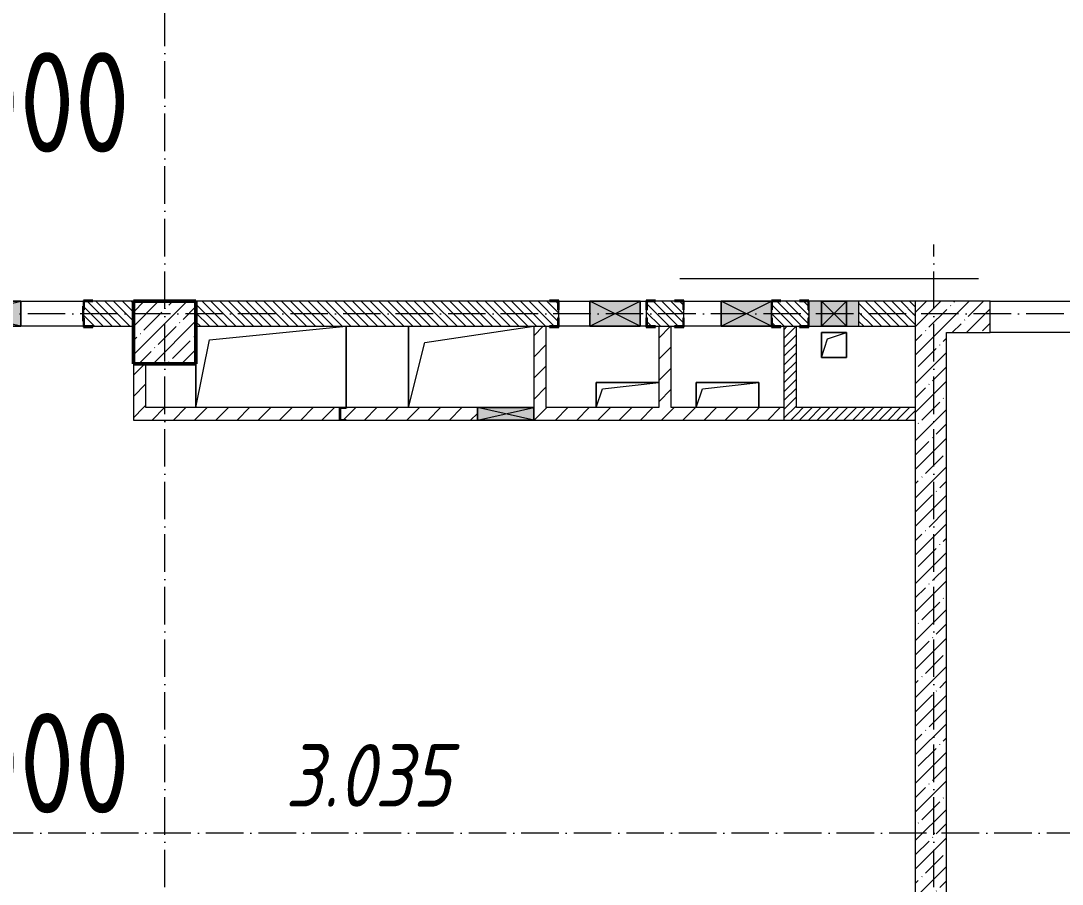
# Model space of a CAD drawing. Header units: millimetres. Extents: x 2294 to 908349, y -83289 to 219220.
# Drawn here: x 239584 to 247908, y 7449 to 14347 of the extents above; entities that cross this region are included whole.
import ezdxf

# ---------------------------------------------------------------- set-up
doc = ezdxf.new("R2010")
doc.units = ezdxf.units.MM
doc.linetypes.add('200_ШТРИХ_ш1п0_6_', pattern=[160, 100, -60])
doc.linetypes.add('50_200_ШТРИХ_1Т_ш5_п1_п1_', pattern=[700, 500, -100, 0, -100])
for name, color, linetype, lineweight in [('A-DETL-GENF-OTLN', 7, 'Continuous', 9), ('A-FLOR-____-OTLN', 7, 'Continuous', 9), ('A-GENM-____-MCUT', 7, 'Continuous', 25), ('A-GENM-____-OTLN', 7, 'Continuous', 9), ('A-GENM-____-OTLN-1', 7, 'Continuous', 25), ('A-GLAZ-____-OTLN', 7, 'Continuous', 9), ('A-WALL-____-MCUT-1', 7, 'Continuous', 9), ('A-WALL-____-MCUT-3', 7, 'Continuous', 9), ('A-WALL-____-OTLN', 7, 'Continuous', 9), ('A-WALL-____-PATT-1', 7, 'Continuous', 9), ('A-WALL-FNSH-MCUT-1', 7, 'Continuous', 9), ('I-WALL-____-OTLN', 7, 'Continuous', 9), ('S-COLS-____-MCUT', 7, 'Continuous', 50), ('S-COLS-____-OTLN', 7, 'Continuous', 9), ('S-GRID-____-OTLN-1', 7, '50_200_ШТРИХ_1Т_ш5_п1_п1_', 9), ('Марки помещений', 7, 'Continuous', 9)]:
    doc.layers.add(name, color=color, linetype=linetype, lineweight=lineweight)
doc.layers.add('A-DETL-GENF-OTLN-4', color=9, linetype='200_ШТРИХ_ш1п0_6_', lineweight=9, true_color=0x808080)
doc.layers.add('A-DETL-GENF-OTLN-5', color=7, linetype='Continuous', lineweight=5, true_color=0xc0c0c0)
doc.styles.add('ISOCPEUR_I_2', font='isocpeui.ttf', dxfattribs={"width": 0.85, "height": 2.3})
doc.styles.get("Standard").update_dxf_attribs({"font": 'arial.ttf'})
pattern_1 = [(135, (165583.507, 6025.276), (-35.35534, -35.35534), [])]
pattern_2 = [(45, (165583.51, 6025.28), (-84.85281, 84.85281), [])]
pattern_3 = [(45, (165583.507, 6025.276), (-35.35534, 35.35534), [])]
pattern_4 = [(45, (165583.5, 6025.28), (-114.04925, 114.04925), []), (45, (165697.56, 6025.28), (-114.04925, 114.04925), [201.612, -40.322, 3.353, -36.97])]

# ---------------------------------------------------------------- blocks, each defined once
blk = doc.blocks.new('3osi')
at = {"layer": 'S-GRID-____-OTLN-1', "color": 251, "ltscale": 0.6, "true_color": 0x636466}
for p, q in [((240733.5, 1542.7), (240733.5, 16175.8)), ((246883.5, 1542.7), (246883.5, 12560.3)), ((255902.3, 12006.3), (160914.7, 12006.3)), ((269510, 7856.3), (160914.7, 7856.3))]:
    blk.add_line(p, q, dxfattribs=at)
blk = doc.blocks.new('BSC_Колонна _Прямоугольная - 500х500-V63-АР1_План отверстий 3 этажа в осях 1-64_А-ГГ')
at = {"layer": 'S-COLS-____-OTLN'}
h = blk.add_hatch(dxfattribs=at)
h.set_pattern_fill('FP_100', color=256, style=0, pattern_type=2)
h.set_pattern_definition([(45, (-75150, -5831.04), (-114.04925, 114.04925), []), (45, (-75035.95, -5831.04), (-114.04925, 114.04925), [201.613, -40.323, 3.353, -36.97])])
h.paths.add_polyline_path([(-250, -250), (250, -250), (250, 250), (-250, 250)], flags=0)
at = {"layer": 'S-COLS-____-MCUT'}
for p, q in [((250, 250), (-250, 250)), ((-250, 250), (-250, -250)), ((250, -250), (250, 250)), ((-250, -250), (250, -250))]:
    blk.add_line(p, q, dxfattribs=at)
blk = doc.blocks.new('Фахверк_СКБ_Уголок - 200_3960-28268576-АР1_План отверстий 3 этажа в осях 1-64_А-ГГ')
at = {"layer": 'A-GENM-____-MCUT'}
for p, q in [((200, 156), (125, 156)), ((125, 156), (125, 81)), ((131, 81), (131, 150)), ((131, 150), (200, 150)), ((200, 150), (200, 156)), ((125, 81), (131, 81)), ((131, 19), (125, 19)), ((125, 19), (125, -56)), ((131, -50), (131, 19)), ((125, -56), (200, -56)), ((200, -50), (131, -50)), ((200, -56), (200, -50))]:
    blk.add_line(p, q, dxfattribs=at)
blk = doc.blocks.new('Фахверк_СКБ_Уголок - 200_3960_зеркало-28268689-АР1_План отверстий 3 этажа в осях 1-64_А-ГГ')
at = {"layer": 'A-GENM-____-MCUT'}
for p, q in [((200, 156), (125, 156)), ((125, 156), (125, 81)), ((131, 81), (131, 150)), ((131, 150), (200, 150)), ((200, 150), (200, 156)), ((125, 81), (131, 81)), ((131, 19), (125, 19)), ((125, 19), (125, -56)), ((131, -50), (131, 19)), ((125, -56), (200, -56)), ((200, -50), (131, -50)), ((200, -56), (200, -50))]:
    blk.add_line(p, q, dxfattribs=at)
blk = doc.blocks.new('154_Стойка_СКБ_Уголок - СМ-2180_200-28268025-АР1_План отверстий 3 этажа в осях 1-64_А-ГГ')
at = {"layer": 'A-GENM-____-MCUT'}
for p, q in [((125, 156), (125, 81)), ((200, 156), (125, 156)), ((131, 81), (131, 150)), ((131, 150), (200, 150)), ((200, 150), (200, 156)), ((125, 81), (131, 81)), ((131, 19), (125, 19)), ((125, 19), (125, -56)), ((131, -50), (131, 19)), ((125, -56), (200, -56)), ((200, -50), (131, -50)), ((200, -56), (200, -50))]:
    blk.add_line(p, q, dxfattribs=at)
blk = doc.blocks.new('154_Фахверк_СКБ_Швеллер - Тип_100_3960-28494444-АР1_План отверстий 3 этажа в осях 1-64_А-ГГ')
at = {"layer": 'A-GENM-____-MCUT'}
for p, q in [((125, 50), (175, 50)), ((125, -50), (125, 50)), ((128, 47), (128, -47)), ((175, 47), (128, 47)), ((175, 50), (175, 47)), ((175, -50), (125, -50)), ((128, -47), (175, -47)), ((175, -47), (175, -50))]:
    blk.add_line(p, q, dxfattribs=at)
blk = doc.blocks.new('154_Стойка_СКБ_Уголок - СМ-2480_200-28346303-АР1_План отверстий 3 этажа в осях 1-64_А-ГГ')
at = {"layer": 'A-GENM-____-MCUT'}
for p, q in [((125, 156), (125, 81)), ((200, 156), (125, 156)), ((131, 81), (131, 150)), ((131, 150), (200, 150)), ((200, 150), (200, 156)), ((125, 81), (131, 81)), ((131, 19), (125, 19)), ((125, 19), (125, -56)), ((131, -50), (131, 19)), ((125, -56), (200, -56)), ((200, -50), (131, -50)), ((200, -56), (200, -50))]:
    blk.add_line(p, q, dxfattribs=at)
blk = doc.blocks.new('Стойка_Влож_Полоса боковая - Полоса-28213942-АР1_План отверстий 3 этажа в осях 1-64_А-ГГ')
at = {"layer": 'A-GENM-____-OTLN'}
for p, q in [((-5, 60), (0, 60)), ((-5, -60), (-5, 60)), ((0, 31), (0, -31)), ((0, -60), (-5, -60))]:
    blk.add_line(p, q, dxfattribs=at)
blk = doc.blocks.new('AR_Отверстие Ниша - Лючок-32401326-АР1_План отверстий 3 этажа в осях 1-64_А-ГГ')
at = {"layer": 'A-GLAZ-____-OTLN'}
h = blk.add_hatch(color=256, dxfattribs=at)
h.paths.add_polyline_path([(200, 100), (100, 100), (100, -100), (200, -100), (200, 86.8)], flags=0)
h.paths.add_polyline_path([(-200, 100), (-200, -100), (-100, -100), (-100, 100)], flags=0)
for p, q in [((-100, 100), (-200, 100)), ((-200, 100), (-200, -100)), ((200, 100), (100, 100)), ((200, -31), (200, 31)), ((-200, -100), (-100, -100)), ((100, -100), (200, -100))]:
    blk.add_line(p, q, dxfattribs=at)
blk = doc.blocks.new('AR_Отверстие прямоугольное _в стене_ - AR_Отверстие прямоугольное _в стене__ВК-32401325-АР1_План отверстий 3 этажа в осях 1-64_А-ГГ')
at = {"layer": 'A-GLAZ-____-OTLN'}
blk.add_hatch(color=256, dxfattribs=at).paths.add_polyline_path([(100, 100), (-100, 100), (-100, -100), (100, -100), (100, 86.8)], flags=0)
at = {"layer": 'A-DETL-GENF-OTLN'}
for p, q in [((-100, -100), (-100, 100)), ((-100, 100), (100, 100)), ((100, 100), (-100, -100)), ((-100, 100), (100, -100)), ((100, 100), (-100, 100)), ((-100, 100), (-100, -100)), ((100, 100), (100, -100)), ((100, -100), (100, 100)), ((100, -100), (-100, -100)), ((-100, -100), (100, -100))]:
    blk.add_line(p, q, dxfattribs=at)
blk = doc.blocks.new('AR_Отверстие прямоугольное _в плите_ - AR_Отверстие прямоугольное _в плите_-30229432-АР1_План отверстий 3 этажа в осях 1-64_А-ГГ')
at = {"layer": 'A-GENM-____-OTLN'}
for p, q in [((250, 100), (-250, 100)), ((-250, 100), (-250, -100)), ((-200, 50), (250, 100)), ((-250, -100), (-200, 50))]:
    blk.add_line(p, q, dxfattribs=at)
blk = doc.blocks.new('AR_Отверстие прямоугольное _в плите_ - AR_Отверстие прямоугольное _в плите_-V167-АР1_План отверстий 3 этажа в осях 1-64_А-ГГ')
at = {"layer": 'A-GENM-____-OTLN'}
for p, q in [((250, 100), (-250, 100)), ((-250, 100), (-250, -100)), ((-200, 50), (250, 100)), ((250, -100), (250, 100)), ((-250, -100), (-200, 50))]:
    blk.add_line(p, q, dxfattribs=at)
blk = doc.blocks.new('AR_Отверстие прямоугольное _в плите_ - AR_Отверстие прямоугольное _в плите_-30458127-АР1_План отверстий 3 этажа в осях 1-64_А-ГГ')
at = {"layer": 'A-GENM-____-OTLN'}
for p, q in [((100, 100), (-100, 100)), ((-100, 100), (-100, -100)), ((-50, 50), (100, 100)), ((100, -100), (100, 100)), ((-100, -100), (-50, 50)), ((-100, -100), (100, -100))]:
    blk.add_line(p, q, dxfattribs=at)
blk = doc.blocks.new('AR_Отверстие прямоугольное _в плите_ - AR_Отверстие прямоугольное _в плите_-30552521-АР1_План отверстий 3 этажа в осях 1-64_А-ГГ')
at = {"layer": 'A-GENM-____-OTLN'}
for p, q in [((-491.7, 216.7), (600, 325)), ((600, -325), (600, 325)), ((-600, -325), (-491.7, 216.7)), ((-600, 25), (-600, -325))]:
    blk.add_line(p, q, dxfattribs=at)
blk = doc.blocks.new('AR_Отверстие прямоугольное _в плите_ - AR_Отверстие прямоугольное _в плите_-30552580-АР1_План отверстий 3 этажа в осях 1-64_А-ГГ')
at = {"layer": 'A-GENM-____-OTLN'}
for p, q in [((-500, 325), (-500, -325)), ((-370, 195), (500, 325)), ((-500, -325), (-370, 195))]:
    blk.add_line(p, q, dxfattribs=at)
blk = doc.blocks.new('AR_Отверстие прямоугольное _в стене_ - AR_Отверстие прямоугольное _в стене__ЭОМ-36422540-АР1_План отверстий 3 этажа в осях 1-64_А-ГГ')
at = {"layer": 'A-GLAZ-____-OTLN'}
blk.add_hatch(color=256, dxfattribs=at).paths.add_polyline_path([(200, 100), (-200, 100), (-200, -100), (200, -100), (200, 86.8)], flags=0)
at = {"layer": 'A-DETL-GENF-OTLN'}
for p, q in [((-200, -100), (-200, 100)), ((-200, 100), (200, 100)), ((200, 100), (-200, -100)), ((-200, 100), (200, -100)), ((200, 100), (-200, 100)), ((-200, 100), (-200, -100)), ((200, 100), (200, -100)), ((200, -100), (200, 100)), ((200, -100), (-200, -100)), ((-200, -100), (200, -100))]:
    blk.add_line(p, q, dxfattribs=at)
blk = doc.blocks.new('AR_Отверстие прямоугольное _в стене_ - AR_Отверстие прямоугольное _в стене__ЭОМ-36419430-АР1_План отверстий 3 этажа в осях 1-64_А-ГГ')
at = {"layer": 'A-GLAZ-____-OTLN'}
blk.add_hatch(color=256, dxfattribs=at).paths.add_polyline_path([(-200, 100), (-200, -100), (200, -100), (200, 100)], flags=0)
at = {"layer": 'A-DETL-GENF-OTLN'}
for p, q in [((-200, 100), (200, 100)), ((200, 100), (-200, -100)), ((-200, 100), (200, -100)), ((200, 100), (-200, 100)), ((200, 100), (200, -100)), ((200, -100), (200, 100)), ((-200, -31), (-200, 31)), ((-200, 31), (-200, -31)), ((200, -100), (-200, -100)), ((-200, -100), (200, -100))]:
    blk.add_line(p, q, dxfattribs=at)
blk = doc.blocks.new('AR_Отверстие прямоугольное _в стене_ - AR_Отверстие прямоугольное _в стене__ОВ-36973196-АР1_План отверстий 3 этажа в осях 1-64_А-ГГ')
at = {"layer": 'A-GLAZ-____-OTLN'}
blk.add_hatch(color=256, dxfattribs=at).paths.add_polyline_path([(225, 50), (-225, 50), (-225, -50), (225, -50)], flags=0)
at = {"layer": 'A-DETL-GENF-OTLN'}
for p, q in [((-225, -50), (-225, 50)), ((-225, 50), (225, 50)), ((225, 50), (-225, -50)), ((-225, 50), (225, -50)), ((225, 50), (-225, 50)), ((-225, 50), (-225, -50)), ((225, 50), (225, -50)), ((225, -50), (225, 50)), ((225, -50), (-225, -50)), ((-225, -50), (225, -50))]:
    blk.add_line(p, q, dxfattribs=at)
blk = doc.blocks.new('AR_Отверстие прямоугольное _в стене_ - AR_Отверстие прямоугольное _в стене__ОВ-36927705-АР1_План отверстий 3 этажа в осях 1-64_А-ГГ')
at = {"layer": 'A-GLAZ-____-OTLN'}
blk.add_hatch(color=256, dxfattribs=at).paths.add_polyline_path([(-425, 100), (-425, -100), (425, -100), (425, 100)], flags=0)
at = {"layer": 'A-DETL-GENF-OTLN'}
for p, q in [((-425, -100), (-425, 100)), ((-425, 100), (425, 100)), ((425, 100), (-425, -100)), ((-425, 100), (425, -100)), ((425, 100), (-425, 100)), ((-425, 100), (-425, -100)), ((425, 100), (425, -100)), ((425, -100), (425, 100)), ((425, -100), (-425, -100)), ((-425, -100), (425, -100))]:
    blk.add_line(p, q, dxfattribs=at)
blk = doc.blocks.new('DET_L_Имитация разреза_ISO2-5 - Низ-29858563-АР1_План отверстий 3 этажа в осях 1-64_А-ГГ')
at = {"layer": 'A-DETL-GENF-OTLN-5'}
blk.add_line((143.1, 0), (2531.9, 0), dxfattribs=at)
blk = doc.blocks.new('3floor')
at = {"layer": 'A-WALL-____-PATT-1'}
h = blk.add_hatch(dxfattribs=at)
h.set_pattern_fill('FP_6', color=256, style=0, pattern_type=2)
h.set_pattern_definition(pattern_1)
h.paths.add_polyline_path([(240158.5, 11906.3), (240483.5, 11906.3), (240483.5, 12106.3), (240089.5, 12106.3), (240089.5, 12037.3), (240083.5, 12037.3), (240083.5, 11975.3), (240089.5, 11975.3), (240089.5, 11906.3)], flags=0)
h.paths.add_polyline_path([(237983.5, 11906.3), (238377.5, 11906.3), (238377.5, 11975.3), (238383.5, 11975.3), (238383.5, 12037.3), (238377.5, 12037.3), (238377.5, 12106.3), (237983.5, 12106.3)], flags=0)
h = blk.add_hatch(dxfattribs=at)
h.set_pattern_fill('FP_6', color=256, style=0, pattern_type=2)
h.set_pattern_definition(pattern_1)
h.paths.add_polyline_path([(245658.5, 11906.3), (245877.5, 11906.3), (245877.5, 11975.3), (245883.5, 11975.3), (245883.5, 12037.3), (245877.5, 12037.3), (245877.5, 12106.3), (245589.5, 12106.3), (245589.5, 12037.3), (245583.5, 12037.3), (245583.5, 11975.3), (245589.5, 11975.3), (245589.5, 11906.3)], flags=0)
h.paths.add_polyline_path([(246283.5, 11906.3), (246733.5, 11906.3), (246733.5, 12106.3), (246283.5, 12106.3), (246283.5, 11919.5)], flags=0)
h.paths.add_polyline_path([(243808.5, 11906.3), (243877.5, 11906.3), (243877.5, 11975.3), (243883.5, 11975.3), (243883.5, 12037.3), (243877.5, 12037.3), (243877.5, 12106.3), (240983.5, 12106.3), (240983.5, 11906.3), (243338.3, 11906.3)], flags=0)
h.paths.add_polyline_path([(244658.5, 11906.3), (244877.5, 11906.3), (244877.5, 11975.3), (244883.5, 11975.3), (244883.5, 12037.3), (244877.5, 12037.3), (244877.5, 12106.3), (244589.5, 12106.3), (244589.5, 12037.3), (244583.5, 12037.3), (244583.5, 11975.3), (244589.5, 11975.3), (244589.5, 11906.3)], flags=0)
h = blk.add_hatch(dxfattribs=at)
h.set_pattern_fill('FP_38', color=256, style=0, pattern_type=2)
h.set_pattern_definition(pattern_4)
h.paths.add_polyline_path([(249383.5, 11856.3), (249383.5, 12106.3), (248933.5, 12106.3), (248933.5, 11856.3), (249133.5, 11856.3)], flags=0)
h.paths.add_polyline_path([(246983.5, 11856.3), (247333.5, 11856.3), (247333.5, 12106.3), (246733.5, 12106.3), (246733.5, 11856.3), (246873.2, 11856.3)], flags=0)
h = blk.add_hatch(dxfattribs=at)
h.set_pattern_fill('FP_4', color=256, style=0, pattern_type=2)
h.set_pattern_definition(pattern_2)
h.paths.add_polyline_path([(243683.5, 11256.3), (243783.5, 11256.3), (243783.5, 11906.3), (243683.5, 11906.3)], flags=0)
h = blk.add_hatch(dxfattribs=at)
h.set_pattern_fill('FP_4', color=256, style=0, pattern_type=2)
h.set_pattern_definition(pattern_2)
h.paths.add_polyline_path([(244783.5, 11256.3), (244783.5, 11906.3), (244683.5, 11906.3), (244683.5, 11256.3)], flags=0)
h = blk.add_hatch(dxfattribs=at)
h.set_pattern_fill('FP_5', color=256, style=0, pattern_type=2)
h.set_pattern_definition(pattern_3)
h.paths.add_polyline_path([(245783.5, 11156.3), (245783.5, 11906.3), (245683.5, 11906.3), (245683.5, 11156.3)], flags=0)
h = blk.add_hatch(dxfattribs=at)
h.set_pattern_fill('FP_38', color=256, style=0, pattern_type=2)
h.set_pattern_definition(pattern_4)
h.paths.add_polyline_path([(246983.5, 4606.3), (246983.5, 11856.3), (246733.5, 11856.3), (246733.5, 4606.3), (246873.2, 4606.3)], flags=0)
h = blk.add_hatch(dxfattribs=at)
h.set_pattern_fill('FP_4', color=256, style=0, pattern_type=2)
h.set_pattern_definition(pattern_2)
h.paths.add_polyline_path([(240583.5, 11256.3), (240583.5, 11606.3), (240483.5, 11606.3), (240483.5, 11256.3)], flags=0)
h = blk.add_hatch(dxfattribs=at)
h.set_pattern_fill('FP_4', color=256, style=0, pattern_type=2)
h.set_pattern_definition(pattern_2)
h.paths.add_polyline_path([(245683.5, 11156.3), (245683.5, 11256.3), (243683.5, 11256.3), (243683.5, 11156.3), (245105.7, 11156.3)], flags=0)
h.paths.add_polyline_path([(243233.5, 11156.3), (243233.5, 11256.3), (242183.5, 11256.3), (242183.5, 11253.3), (242136.5, 11253.3), (242136.5, 11159.3), (242183.5, 11159.3), (242183.5, 11156.3)], flags=0)
h.paths.add_polyline_path([(242133.5, 11156.3), (242133.5, 11256.3), (240483.5, 11256.3), (240483.5, 11156.3)], flags=0)
h = blk.add_hatch(dxfattribs=at)
h.set_pattern_fill('FP_5', color=256, style=0, pattern_type=2)
h.set_pattern_definition(pattern_3)
h.paths.add_polyline_path([(246733.5, 11156.3), (246733.5, 11256.3), (245783.5, 11256.3), (245783.5, 11156.3)], flags=0)
at = {"layer": 'A-FLOR-____-OTLN'}
for p, q in [((242183.5, 11906.3), (242183.5, 11256.3)), ((242683.5, 11256.3), (242683.5, 11906.3)), ((245983.5, 11856.3), (246183.5, 11856.3)), ((245983.5, 11656.3), (245983.5, 11856.3)), ((246183.5, 11856.3), (246183.5, 11656.3)), ((246183.5, 11656.3), (245983.5, 11656.3)), ((240983.5, 11256.3), (240983.5, 11606.3)), ((244183.5, 11456.3), (244683.5, 11456.3)), ((244183.5, 11256.3), (244183.5, 11456.3)), ((244983.5, 11456.3), (245483.5, 11456.3)), ((244983.5, 11256.3), (244983.5, 11456.3)), ((245483.5, 11456.3), (245483.5, 11256.3))]:
    blk.add_line(p, q, dxfattribs=at)
at = {"layer": 'A-WALL-____-MCUT-1'}
for p, q in [((246733.5, 12106.3), (246733.5, 4606.3)), ((247333.5, 12106.3), (246733.5, 12106.3)), ((247333.5, 11856.3), (247333.5, 12106.3)), ((246983.5, 4606.3), (246983.5, 11856.3)), ((246983.5, 11856.3), (247333.5, 11856.3))]:
    blk.add_line(p, q, dxfattribs=at)
at = {"layer": 'A-WALL-____-MCUT-3'}
for p, q in [((240483.5, 12106.3), (240158.5, 12106.3)), ((243808.5, 12106.3), (240983.5, 12106.3)), ((244808.5, 12106.3), (244658.5, 12106.3)), ((245808.5, 12106.3), (245658.5, 12106.3)), ((246733.5, 12106.3), (246283.5, 12106.3)), ((243883.5, 11975.3), (243883.5, 12037.3)), ((244583.5, 12037.3), (244583.5, 11975.3)), ((244883.5, 11975.3), (244883.5, 12037.3)), ((240158.5, 11906.3), (240483.5, 11906.3)), ((240983.5, 11906.3), (243808.5, 11906.3)), ((244658.5, 11906.3), (244808.5, 11906.3)), ((245658.5, 11906.3), (245808.5, 11906.3)), ((246283.5, 11906.3), (246733.5, 11906.3))]:
    blk.add_line(p, q, dxfattribs=at)
at = {"layer": 'A-WALL-____-OTLN'}
for p, q in [((247333.5, 12106.3), (248933.5, 12106.3)), ((248933.5, 11856.3), (247333.5, 11856.3))]:
    blk.add_line(p, q, dxfattribs=at)
at = {"layer": 'A-WALL-FNSH-MCUT-1'}
for p, q in [((243683.5, 11906.3), (243683.5, 11256.3)), ((243783.5, 11256.3), (243783.5, 11906.3)), ((244683.5, 11906.3), (244683.5, 11256.3)), ((244783.5, 11256.3), (244783.5, 11906.3)), ((245683.5, 11906.3), (245683.5, 11156.3)), ((245783.5, 11256.3), (245783.5, 11906.3)), ((240483.5, 11606.3), (240483.5, 11156.3)), ((240583.5, 11256.3), (240583.5, 11606.3)), ((242133.5, 11256.3), (240583.5, 11256.3)), ((243233.5, 11256.3), (242183.5, 11256.3)), ((244683.5, 11256.3), (243783.5, 11256.3)), ((245683.5, 11256.3), (244783.5, 11256.3)), ((246733.5, 11256.3), (245783.5, 11256.3)), ((240483.5, 11156.3), (242133.5, 11156.3)), ((242183.5, 11156.3), (243233.5, 11156.3)), ((243683.5, 11156.3), (246733.5, 11156.3))]:
    blk.add_line(p, q, dxfattribs=at)
at = {"layer": 'I-WALL-____-OTLN'}
for p, q in [((239583.5, 12106.3), (240083.5, 12106.3)), ((243883.5, 12106.3), (244133.5, 12106.3)), ((244533.5, 12106.3), (244583.5, 12106.3)), ((244883.5, 12106.3), (245183.5, 12106.3)), ((240083.5, 11906.3), (239583.5, 11906.3)), ((244133.5, 11906.3), (243883.5, 11906.3)), ((244583.5, 11906.3), (244533.5, 11906.3)), ((245183.5, 11906.3), (244883.5, 11906.3))]:
    blk.add_line(p, q, dxfattribs=at)
at = {"layer": 'A-DETL-GENF-OTLN-4', "rotation": 180}
blk.add_blockref('DET_L_Имитация разреза_ISO2-5 - Низ-29858563-АР1_План отверстий 3 этажа в осях 1-64_А-ГГ', (247383.5, 12286.3), dxfattribs=at)
at = {"layer": 'A-GENM-____-OTLN'}
for name, p in [('Стойка_Влож_Полоса боковая - Полоса-28213942-АР1_План отверстий 3 этажа в осях 1-64_А-ГГ', (240083.5, 12006.3)), ('AR_Отверстие прямоугольное _в плите_ - AR_Отверстие прямоугольное _в плите_-30552521-АР1_План отверстий 3 этажа в осях 1-64_А-ГГ', (241583.5, 11581.3)), ('AR_Отверстие прямоугольное _в плите_ - AR_Отверстие прямоугольное _в плите_-30552580-АР1_План отверстий 3 этажа в осях 1-64_А-ГГ', (243183.5, 11581.3)), ('AR_Отверстие прямоугольное _в плите_ - AR_Отверстие прямоугольное _в плите_-30458127-АР1_План отверстий 3 этажа в осях 1-64_А-ГГ', (246083.5, 11756.3)), ('AR_Отверстие прямоугольное _в плите_ - AR_Отверстие прямоугольное _в плите_-30229432-АР1_План отверстий 3 этажа в осях 1-64_А-ГГ', (244433.5, 11356.3)), ('AR_Отверстие прямоугольное _в плите_ - AR_Отверстие прямоугольное _в плите_-V167-АР1_План отверстий 3 этажа в осях 1-64_А-ГГ', (245233.5, 11356.3))]:
    blk.add_blockref(name, p, dxfattribs=at)
at = {"layer": 'A-GENM-____-OTLN-1'}
for name, p in [('154_Стойка_СКБ_Уголок - СМ-2480_200-28346303-АР1_План отверстий 3 этажа в осях 1-64_А-ГГ', (239958.5, 11956.3)), ('Фахверк_СКБ_Уголок - 200_3960_зеркало-28268689-АР1_План отверстий 3 этажа в осях 1-64_А-ГГ', (244458.5, 11956.3)), ('Фахверк_СКБ_Уголок - 200_3960-28268576-АР1_План отверстий 3 этажа в осях 1-64_А-ГГ', (245458.5, 11956.3)), ('154_Фахверк_СКБ_Швеллер - Тип_100_3960-28494444-АР1_План отверстий 3 этажа в осях 1-64_А-ГГ', (242008.5, 11206.3))]:
    blk.add_blockref(name, p, dxfattribs=at)
at = {"layer": 'A-GENM-____-OTLN-1', "rotation": 180}
for name, p in [('154_Стойка_СКБ_Уголок - СМ-2180_200-28268025-АР1_План отверстий 3 этажа в осях 1-64_А-ГГ', (244008.5, 12056.3)), ('Фахверк_СКБ_Уголок - 200_3960-28268576-АР1_План отверстий 3 этажа в осях 1-64_А-ГГ', (245008.5, 12056.3)), ('Фахверк_СКБ_Уголок - 200_3960_зеркало-28268689-АР1_План отверстий 3 этажа в осях 1-64_А-ГГ', (246008.5, 12056.3))]:
    blk.add_blockref(name, p, dxfattribs=at)
at = {"layer": 'A-GLAZ-____-OTLN', "rotation": 180}
for name, p in [('AR_Отверстие прямоугольное _в стене_ - AR_Отверстие прямоугольное _в стене__ОВ-36927705-АР1_План отверстий 3 этажа в осях 1-64_А-ГГ', (239158.5, 12006.3)), ('AR_Отверстие прямоугольное _в стене_ - AR_Отверстие прямоугольное _в стене__ЭОМ-36422540-АР1_План отверстий 3 этажа в осях 1-64_А-ГГ', (244333.5, 12006.3)), ('AR_Отверстие прямоугольное _в стене_ - AR_Отверстие прямоугольное _в стене__ЭОМ-36419430-АР1_План отверстий 3 этажа в осях 1-64_А-ГГ', (245383.5, 12006.3)), ('AR_Отверстие Ниша - Лючок-32401326-АР1_План отверстий 3 этажа в осях 1-64_А-ГГ', (246083.5, 12006.3)), ('AR_Отверстие прямоугольное _в стене_ - AR_Отверстие прямоугольное _в стене__ВК-32401325-АР1_План отверстий 3 этажа в осях 1-64_А-ГГ', (246083.5, 12006.3)), ('AR_Отверстие прямоугольное _в стене_ - AR_Отверстие прямоугольное _в стене__ОВ-36973196-АР1_План отверстий 3 этажа в осях 1-64_А-ГГ', (243458.5, 11206.3))]:
    blk.add_blockref(name, p, dxfattribs=at)
at = {"layer": 'S-COLS-____-OTLN'}
blk.add_blockref('BSC_Колонна _Прямоугольная - 500х500-V63-АР1_План отверстий 3 этажа в осях 1-64_А-ГГ', (240733.5, 11856.3), dxfattribs=at)
at = {"layer": 'Марки помещений', "insert": (241696.7, 8568.4), "char_height": 500, "width": 785.654, "attachment_point": 1, "style": 'ISOCPEUR_I_2'}
blk.add_mtext('3.035', dxfattribs=at)

msp = doc.modelspace()

# ---------------------------------------------------------------- block references
for name in ['3osi', '3floor']:
    msp.add_blockref(name, (0, 0))

# ---------------------------------------------------------------- texts
at = {"color": 5, "char_height": 800, "attachment_point": 1}
for insert in [(237733.5, 14096), (237733.5, 8816.2)]:
    msp.add_mtext_dynamic_manual_height_columns('{\\fГОСТ тип А|b0|i0|c0|p34;h=4000}', width=4795.892, gutter_width=1772.3, heights=[982.9], dxfattribs=dict(at, insert=insert))

doc.saveas('drawing.dxf')
